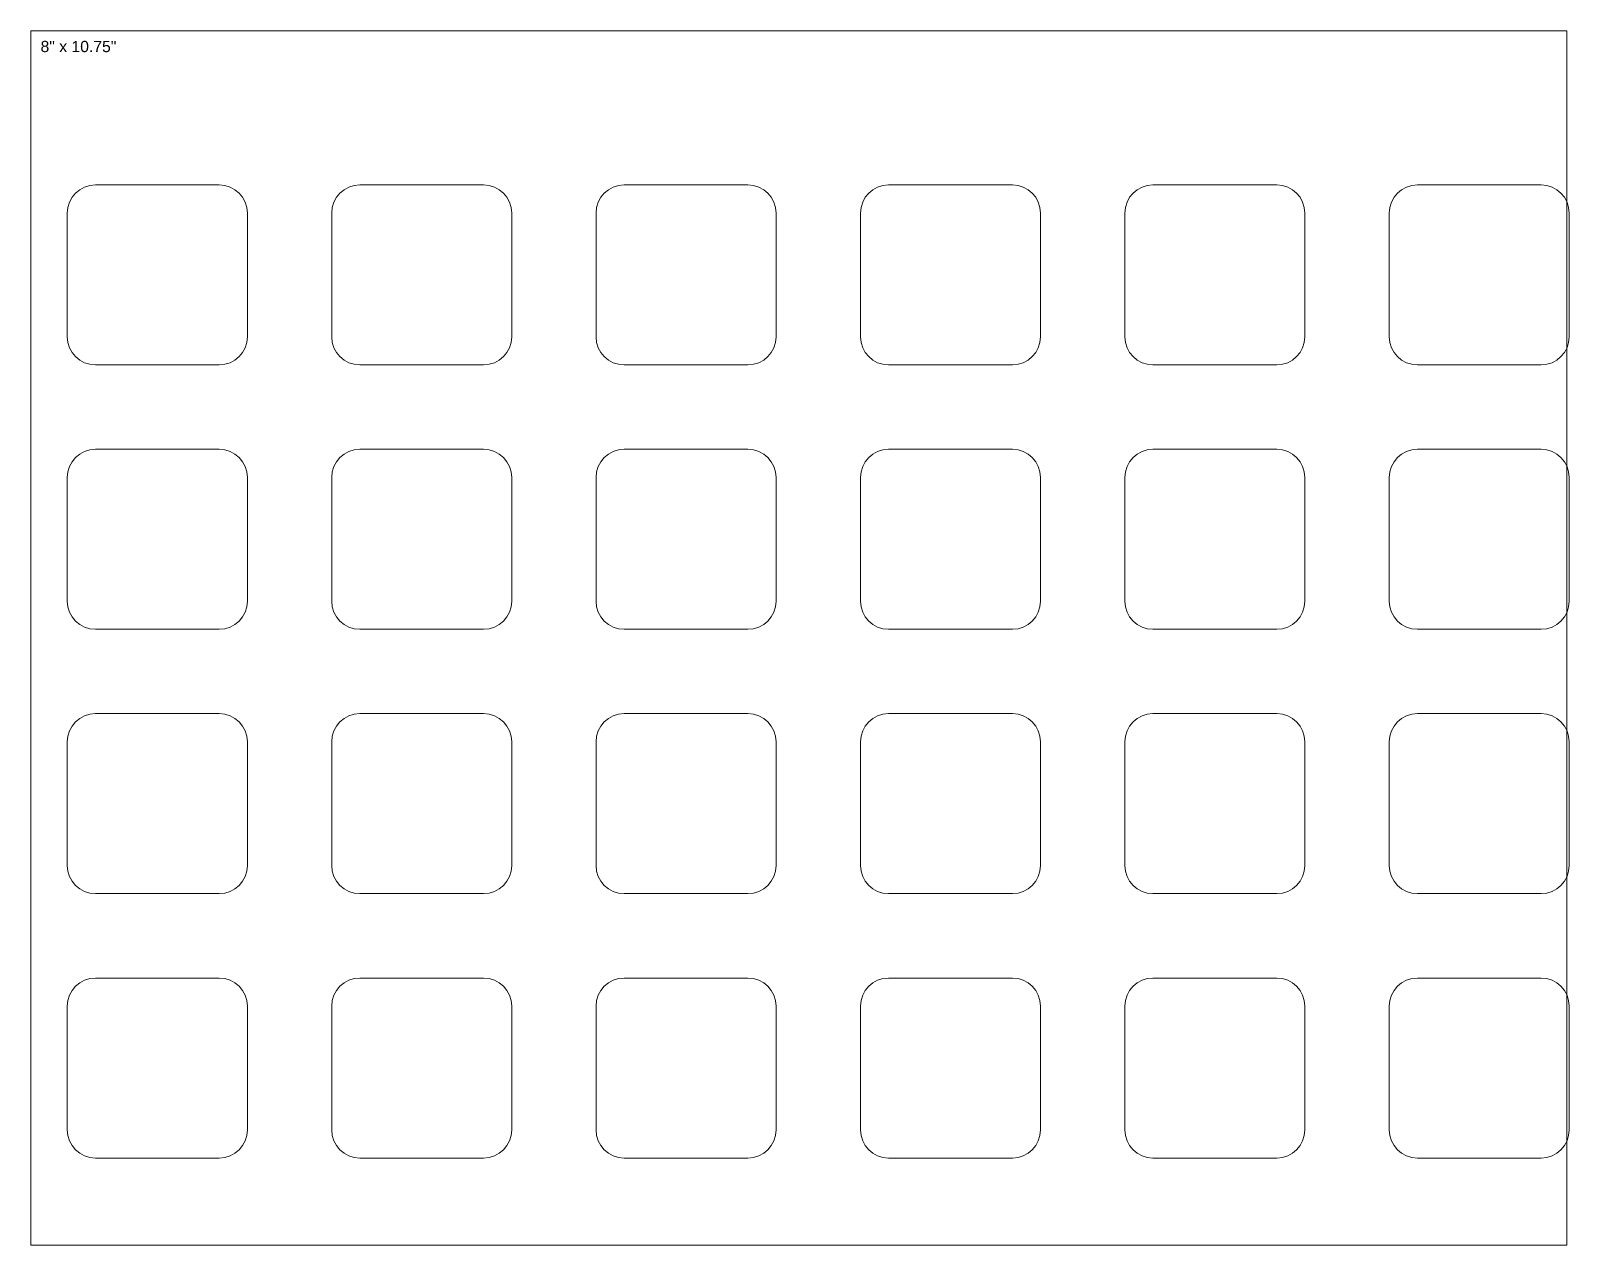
# Model space of a CAD drawing. Header units: millimetres. Extents: x -5 to 269, y -5 to 211.
import ezdxf

# ---------------------------------------------------------------- set-up
doc = ezdxf.new("R2010")
doc.units = ezdxf.units.MM
doc.layers.add('3. Cut (Vector)', color=1, linetype='Continuous', lineweight=5, true_color=0xff0000)
doc.layers.add('4. NP Layout & Text', color=3, linetype='Continuous', lineweight=13, true_color=0x00ff00)
doc.layers.add('5. NP Material Boundary', color=7, linetype='Continuous', lineweight=13)
doc.styles.add('textstyle28', font='')
doc.styles.get('textstyle28').set_extended_font_data('Times New Roman')

# ---------------------------------------------------------------- blocks, each defined once
blk = doc.blocks.new('8x10.75-in')
at = {"layer": '5. NP Material Boundary'}
for p, q in [((268.05, 210.9), (-5, 210.9)), ((-5, 210.9), (-5, -5)), ((268.05, -5), (268.05, 210.9)), ((-5, -5), (268.05, -5))]:
    blk.add_line(p, q, dxfattribs=at)
at = {"layer": '4. NP Layout & Text', "insert": (-3.26, 208.09), "char_height": 2, "attachment_point": 4, "style": 'textstyle28'}
blk.add_mtext('\\fArial|b0|i0|c0|p0;8" x 10.75"', dxfattribs=at)

msp = doc.modelspace()

# ---------------------------------------------------------------- linework, layer by layer
at = {"layer": '3. Cut (Vector)'}
for p, q in [((28.5, 183.5), (6.5, 183.5)), ((75.5, 183.5), (53.5, 183.5)), ((122.5, 183.5), (100.5, 183.5)), ((169.5, 183.5), (147.5, 183.5)), ((216.5, 183.5), (194.5, 183.5)), ((263.5, 183.5), (241.5, 183.5)), ((1.5, 178.5), (1.5, 156.5)), ((33.5, 156.5), (33.5, 178.5)), ((48.5, 178.5), (48.5, 156.5)), ((80.5, 156.5), (80.5, 178.5)), ((95.5, 178.5), (95.5, 156.5)), ((127.5, 156.5), (127.5, 178.5)), ((142.5, 178.5), (142.5, 156.5)), ((174.5, 156.5), (174.5, 178.5)), ((189.5, 178.5), (189.5, 156.5)), ((221.5, 156.5), (221.5, 178.5)), ((236.5, 178.5), (236.5, 156.5)), ((268.5, 156.5), (268.5, 178.5)), ((6.5, 151.5), (28.5, 151.5)), ((53.5, 151.5), (75.5, 151.5)), ((100.5, 151.5), (122.5, 151.5)), ((147.5, 151.5), (169.5, 151.5)), ((194.5, 151.5), (216.5, 151.5)), ((241.5, 151.5), (263.5, 151.5)), ((28.5, 136.5), (6.5, 136.5)), ((75.5, 136.5), (53.5, 136.5)), ((122.5, 136.5), (100.5, 136.5)), ((169.5, 136.5), (147.5, 136.5)), ((216.5, 136.5), (194.5, 136.5)), ((263.5, 136.5), (241.5, 136.5)), ((1.5, 131.5), (1.5, 109.5)), ((33.5, 109.5), (33.5, 131.5)), ((48.5, 131.5), (48.5, 109.5)), ((80.5, 109.5), (80.5, 131.5)), ((95.5, 131.5), (95.5, 109.5)), ((127.5, 109.5), (127.5, 131.5)), ((142.5, 131.5), (142.5, 109.5)), ((174.5, 109.5), (174.5, 131.5)), ((189.5, 131.5), (189.5, 109.5)), ((221.5, 109.5), (221.5, 131.5)), ((236.5, 131.5), (236.5, 109.5)), ((268.5, 109.5), (268.5, 131.5)), ((6.5, 104.5), (28.5, 104.5)), ((53.5, 104.5), (75.5, 104.5)), ((100.5, 104.5), (122.5, 104.5)), ((147.5, 104.5), (169.5, 104.5)), ((194.5, 104.5), (216.5, 104.5)), ((241.5, 104.5), (263.5, 104.5)), ((28.5, 89.5), (6.5, 89.5)), ((75.5, 89.5), (53.5, 89.5)), ((122.5, 89.5), (100.5, 89.5)), ((169.5, 89.5), (147.5, 89.5)), ((216.5, 89.5), (194.5, 89.5)), ((263.5, 89.5), (241.5, 89.5)), ((1.5, 84.5), (1.5, 62.5)), ((33.5, 62.5), (33.5, 84.5)), ((48.5, 84.5), (48.5, 62.5)), ((80.5, 62.5), (80.5, 84.5)), ((95.5, 84.5), (95.5, 62.5)), ((127.5, 62.5), (127.5, 84.5)), ((142.5, 84.5), (142.5, 62.5)), ((174.5, 62.5), (174.5, 84.5)), ((189.5, 84.5), (189.5, 62.5)), ((221.5, 62.5), (221.5, 84.5)), ((236.5, 84.5), (236.5, 62.5)), ((268.5, 62.5), (268.5, 84.5)), ((6.5, 57.5), (28.5, 57.5)), ((53.5, 57.5), (75.5, 57.5)), ((100.5, 57.5), (122.5, 57.5)), ((147.5, 57.5), (169.5, 57.5)), ((194.5, 57.5), (216.5, 57.5)), ((241.5, 57.5), (263.5, 57.5)), ((28.5, 42.5), (6.5, 42.5)), ((75.5, 42.5), (53.5, 42.5)), ((122.5, 42.5), (100.5, 42.5)), ((169.5, 42.5), (147.5, 42.5)), ((216.5, 42.5), (194.5, 42.5)), ((263.5, 42.5), (241.5, 42.5)), ((1.5, 37.5), (1.5, 15.5)), ((33.5, 15.5), (33.5, 37.5)), ((48.5, 37.5), (48.5, 15.5)), ((80.5, 15.5), (80.5, 37.5)), ((95.5, 37.5), (95.5, 15.5)), ((127.5, 15.5), (127.5, 37.5)), ((142.5, 37.5), (142.5, 15.5)), ((174.5, 15.5), (174.5, 37.5)), ((189.5, 37.5), (189.5, 15.5)), ((221.5, 15.5), (221.5, 37.5)), ((236.5, 37.5), (236.5, 15.5)), ((268.5, 15.5), (268.5, 37.5)), ((6.5, 10.5), (28.5, 10.5)), ((53.5, 10.5), (75.5, 10.5)), ((100.5, 10.5), (122.5, 10.5)), ((147.5, 10.5), (169.5, 10.5)), ((194.5, 10.5), (216.5, 10.5)), ((241.5, 10.5), (263.5, 10.5))]:
    msp.add_line(p, q, dxfattribs=at)
for centre, start, end in [((6.5, 178.5), 90, 180), ((28.5, 178.5), 0, 90), ((53.5, 178.5), 90, 180), ((75.5, 178.5), 0, 90), ((100.5, 178.5), 90, 180), ((122.5, 178.5), 0, 90), ((147.5, 178.5), 90, 180), ((169.5, 178.5), 0, 90), ((194.5, 178.5), 90, 180), ((216.5, 178.5), 0, 90), ((241.5, 178.5), 90, 180), ((263.5, 178.5), 0, 90), ((6.5, 156.5), 180, 270), ((28.5, 156.5), 270, 0), ((53.5, 156.5), 180, 270), ((75.5, 156.5), 270, 0), ((100.5, 156.5), 180, 270), ((122.5, 156.5), 270, 0), ((147.5, 156.5), 180, 270), ((169.5, 156.5), 270, 0), ((194.5, 156.5), 180, 270), ((216.5, 156.5), 270, 0), ((241.5, 156.5), 180, 270), ((263.5, 156.5), 270, 0), ((6.5, 131.5), 90, 180), ((28.5, 131.5), 0, 90), ((53.5, 131.5), 90, 180), ((75.5, 131.5), 0, 90), ((100.5, 131.5), 90, 180), ((122.5, 131.5), 0, 90), ((147.5, 131.5), 90, 180), ((169.5, 131.5), 0, 90), ((194.5, 131.5), 90, 180), ((216.5, 131.5), 0, 90), ((241.5, 131.5), 90, 180), ((263.5, 131.5), 0, 90), ((6.5, 109.5), 180, 270), ((28.5, 109.5), 270, 0), ((53.5, 109.5), 180, 270), ((75.5, 109.5), 270, 0), ((100.5, 109.5), 180, 270), ((122.5, 109.5), 270, 0), ((147.5, 109.5), 180, 270), ((169.5, 109.5), 270, 0), ((194.5, 109.5), 180, 270), ((216.5, 109.5), 270, 0), ((241.5, 109.5), 180, 270), ((263.5, 109.5), 270, 0), ((6.5, 84.5), 90, 180), ((28.5, 84.5), 0, 90), ((53.5, 84.5), 90, 180), ((75.5, 84.5), 0, 90), ((100.5, 84.5), 90, 180), ((122.5, 84.5), 0, 90), ((147.5, 84.5), 90, 180), ((169.5, 84.5), 0, 90), ((194.5, 84.5), 90, 180), ((216.5, 84.5), 0, 90), ((241.5, 84.5), 90, 180), ((263.5, 84.5), 0, 90), ((6.5, 62.5), 180, 270), ((28.5, 62.5), 270, 0), ((53.5, 62.5), 180, 270), ((75.5, 62.5), 270, 0), ((100.5, 62.5), 180, 270), ((122.5, 62.5), 270, 0), ((147.5, 62.5), 180, 270), ((169.5, 62.5), 270, 0), ((194.5, 62.5), 180, 270), ((216.5, 62.5), 270, 0), ((241.5, 62.5), 180, 270), ((263.5, 62.5), 270, 0), ((6.5, 37.5), 90, 180), ((28.5, 37.5), 0, 90), ((53.5, 37.5), 90, 180), ((75.5, 37.5), 0, 90), ((100.5, 37.5), 90, 180), ((122.5, 37.5), 0, 90), ((147.5, 37.5), 90, 180), ((169.5, 37.5), 0, 90), ((194.5, 37.5), 90, 180), ((216.5, 37.5), 0, 90), ((241.5, 37.5), 90, 180), ((263.5, 37.5), 0, 90), ((6.5, 15.5), 180, 270), ((28.5, 15.5), 270, 0), ((53.5, 15.5), 180, 270), ((75.5, 15.5), 270, 0), ((100.5, 15.5), 180, 270), ((122.5, 15.5), 270, 0), ((147.5, 15.5), 180, 270), ((169.5, 15.5), 270, 0), ((194.5, 15.5), 180, 270), ((216.5, 15.5), 270, 0), ((241.5, 15.5), 180, 270), ((263.5, 15.5), 270, 0)]:
    msp.add_arc(centre, 5, start, end, dxfattribs=at)

# ---------------------------------------------------------------- block references
at = {"layer": '4. NP Layout & Text'}
msp.add_blockref('8x10.75-in', (0, 0), dxfattribs=at)

doc.saveas('drawing.dxf')
